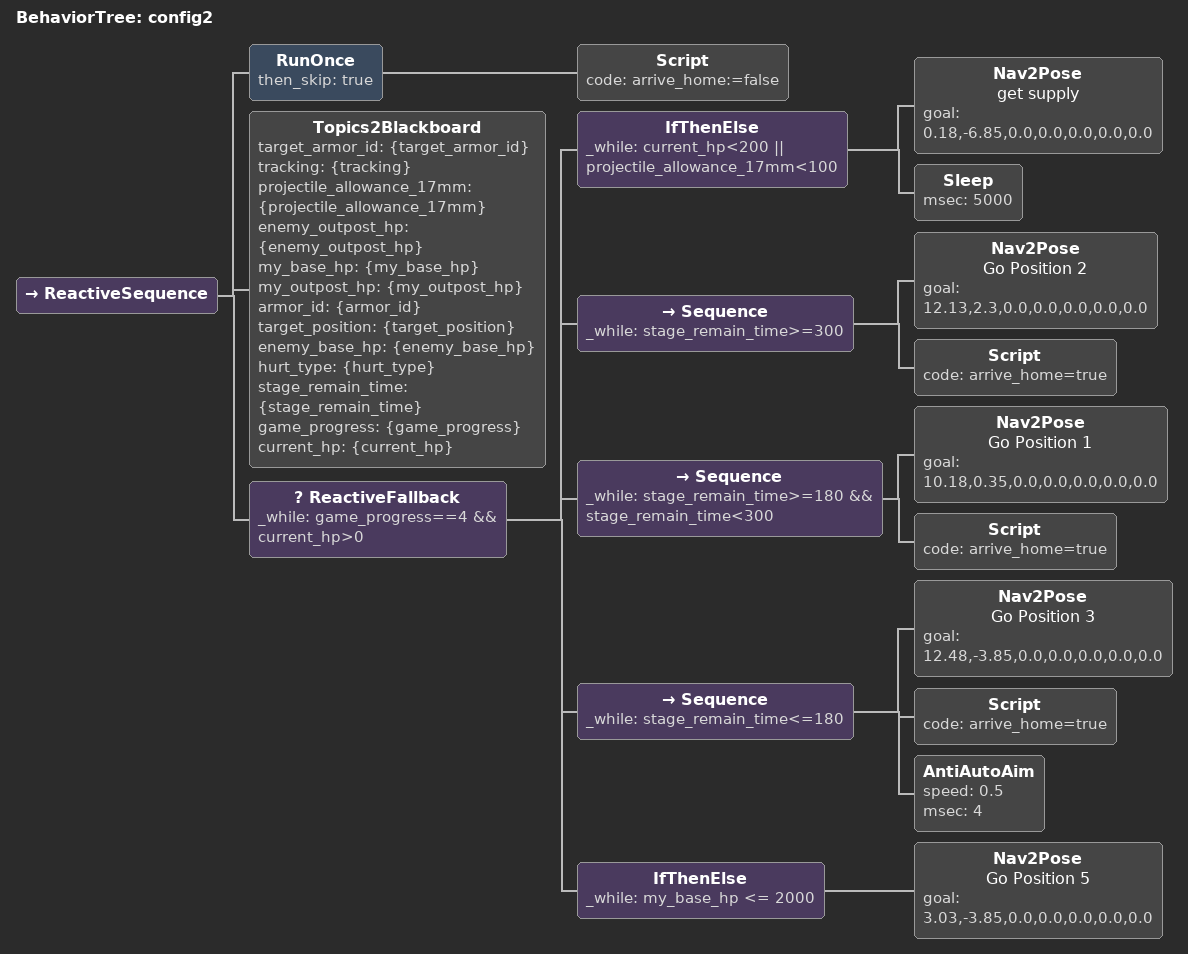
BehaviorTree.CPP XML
<?xml version="1.0" encoding="UTF-8"?>
<root BTCPP_format="4">
  <BehaviorTree ID="config2">
    <ReactiveSequence>
      <RunOnce then_skip="true">
        <Script code="arrive_home:=false"/>
      </RunOnce>
      <Topics2Blackboard target_armor_id="{target_armor_id}"
                         tracking="{tracking}"
                         projectile_allowance_17mm="{projectile_allowance_17mm}"
                         enemy_outpost_hp="{enemy_outpost_hp}"
                         my_base_hp="{my_base_hp}"
                         my_outpost_hp="{my_outpost_hp}"
                         armor_id="{armor_id}"
                         target_position="{target_position}"
                         enemy_base_hp="{enemy_base_hp}"
                         hurt_type="{hurt_type}"
                         stage_remain_time="{stage_remain_time}"
                         game_progress="{game_progress}"
                         current_hp="{current_hp}"/>
      <ReactiveFallback _while="game_progress==4 &amp;&amp; current_hp&gt;0">
        <IfThenElse _while="current_hp&lt;200 || projectile_allowance_17mm&lt;100">
          <Nav2Pose name="get supply"
                    goal="0.18,-6.85,0.0,0.0,0.0,0.0,0.0"/>
          <Sleep msec="5000"/>
        </IfThenElse>
        <Sequence _while="stage_remain_time&gt;=300">
          <Nav2Pose name="Go Position 2"
                    goal="12.13,2.3,0.0,0.0,0.0,0.0,0.0"/>
          <Script code="arrive_home=true"/>
        </Sequence>
        <Sequence _while="stage_remain_time&gt;=180 &amp;&amp; stage_remain_time&lt;300">
          <Nav2Pose name="Go Position 1"
                    goal="10.18,0.35,0.0,0.0,0.0,0.0,0.0"/>
          <Script code="arrive_home=true"/>
        </Sequence>
        <Sequence _while="stage_remain_time&lt;=180">
          <Nav2Pose name="Go Position 3"
                    goal="12.48,-3.85,0.0,0.0,0.0,0.0,0.0"/>
          <Script code="arrive_home=true"/>
          <AntiAutoAim speed="0.5"
                       msec="4"/>
        </Sequence>
        <IfThenElse _while="my_base_hp &lt;= 2000&#10;">
          <Nav2Pose name="Go Position 5"
                    goal="3.03,-3.85,0.0,0.0,0.0,0.0,0.0"/>
        </IfThenElse>
      </ReactiveFallback>
    </ReactiveSequence>
  </BehaviorTree>

</root>
